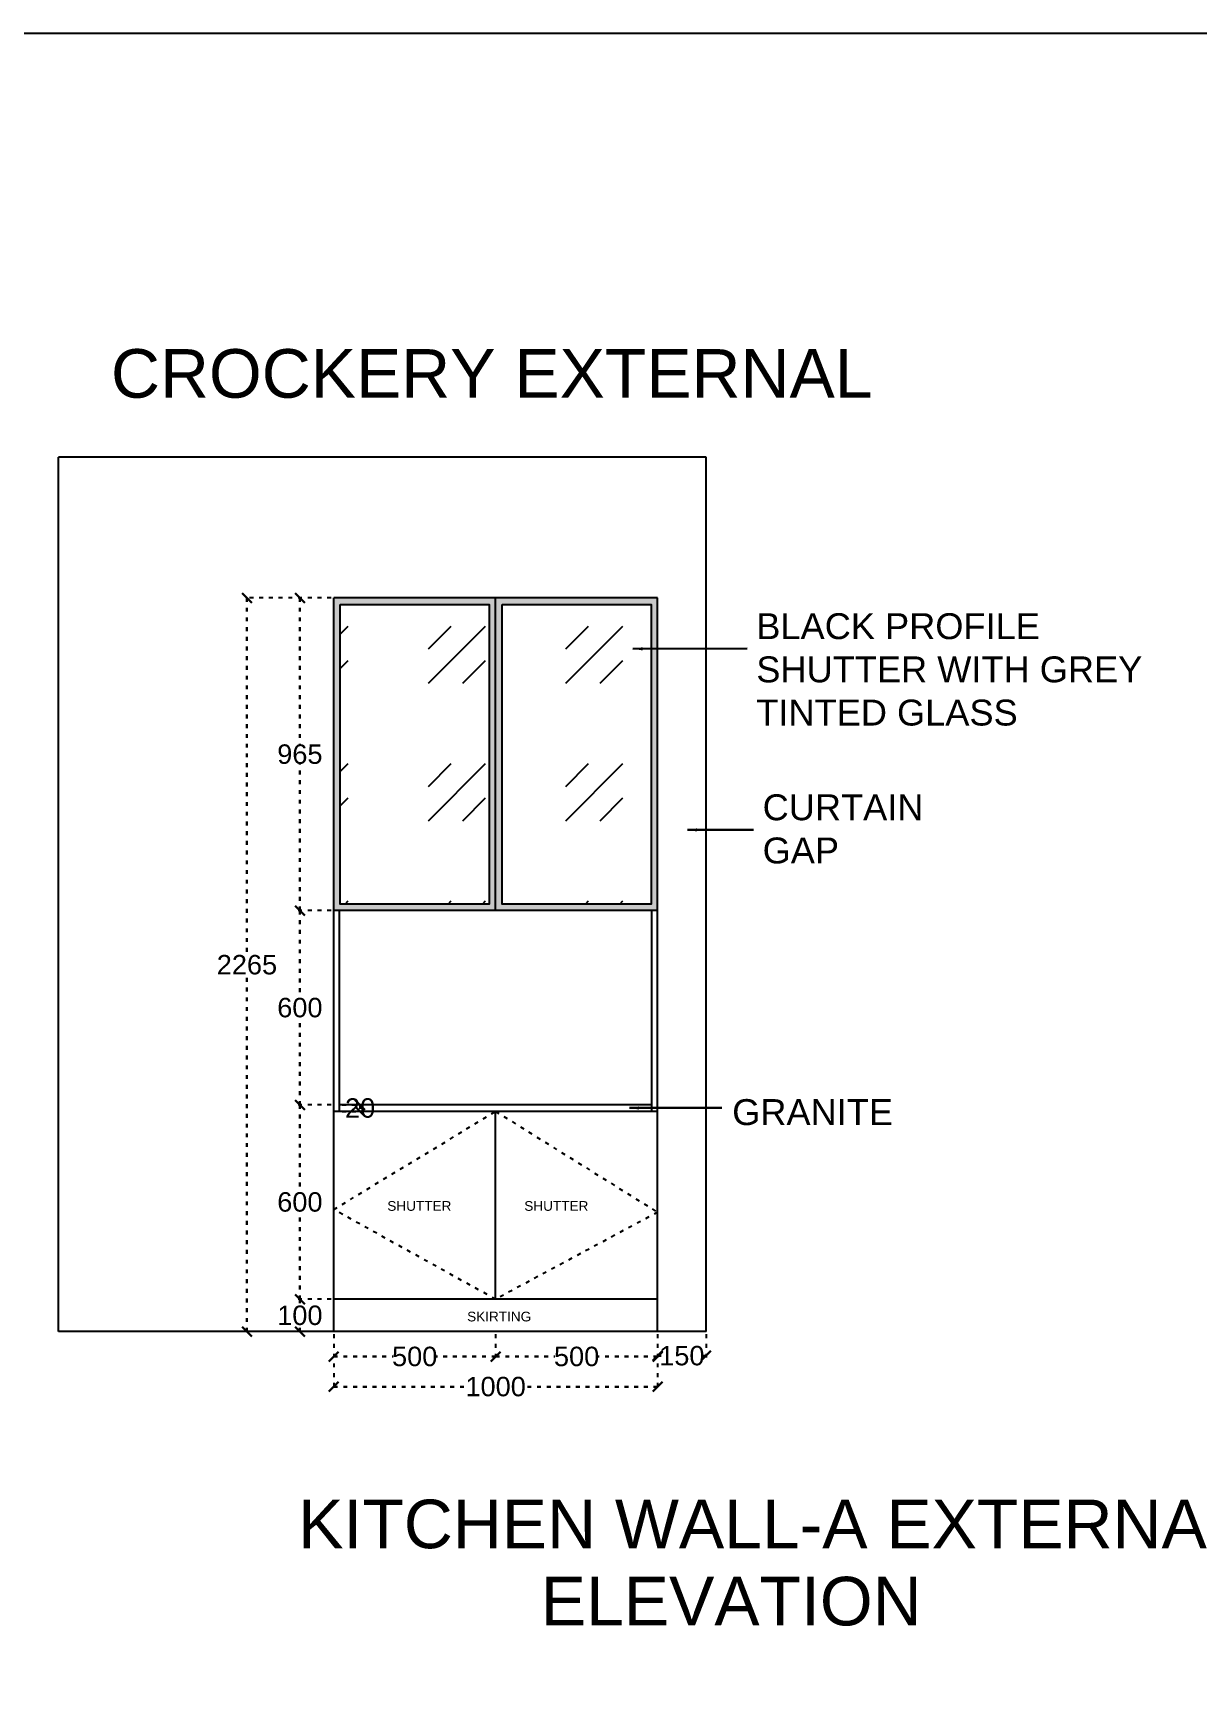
# Model space of a CAD drawing. Header units: millimetres. Extents: x 221542 to 643377, y 20779 to 241923.
# Drawn here: x 230853 to 234449, y 124157 to 129286 of the extents above; entities that cross this region are included whole.
import ezdxf

# ---------------------------------------------------------------- set-up
doc = ezdxf.new("R2010")
doc.units = ezdxf.units.MM
doc.header["$MEASUREMENT"] = 0
doc.linetypes.add('ACAD_ISO03W100', pattern=[30, 12, -18])
doc.layers.add('Walls', color=253, linetype='Continuous')
doc.layers.add('Words', color=7, linetype='Continuous')
doc.styles.get("Standard").update_dxf_attribs({"font": 'arial.ttf'})
doc.dimstyles.get("Standard").update_dxf_attribs({"dimtxt": 60, "dimasz": 30, "dimexe": 7.75, "dimexo": 8.13, "dimgap": 0.63, "dimtad": 0, "dimtih": 1, "dimtoh": 1, "dimdec": 0, "dimzin": 0, "dimtxsty": 'Standard', "dimblk": 'OBLIQUE', "dimcen": 2.25, "dimclrd": 1, "dimclre": 1, "dimclrt": 1, "dimadec": 0, "dimazin": 0, "dimtfac": 1, "dimtdec": 0, "dimtofl": 0, "dimtmove": 0, "dimatfit": 3, "dimfxl": 1, "dimtolj": 1, "dimtzin": 0, "dimlwd": 30, "dimarcsym": 0})

# ---------------------------------------------------------------- blocks, each defined once
blk = doc.blocks.new('_Oblique')
at = {"color": 0, "linetype": 'ByBlock', "lineweight": -2}
blk.add_line((-0.5, -0.5), (0.5, 0.5), dxfattribs=at)
blk = doc.blocks.new('*D25')
at = {"layer": 'Defpoints', "color": 0, "linetype": 'ACAD_ISO03W100', "transparency": 16777216}
for p in [(231676, 125978), (231780.5, 125978), (231780.5, 125378)]:
    blk.add_point(p, dxfattribs=at)
at = {"layer": 'Walls', "color": 1, "linetype": 'ACAD_ISO03W100', "lineweight": -2, "transparency": 16777216}
for p, q in [((231772.4, 125978), (231668.2, 125978)), ((231772.4, 125378), (231668.2, 125378))]:
    blk.add_line(p, q, dxfattribs=at)
at = {"layer": 'Walls', "color": 1, "linetype": 'ACAD_ISO03W100', "lineweight": 30, "transparency": 16777216}
for p, q in [((231676, 125978), (231676, 125709.3)), ((231676, 125378), (231676, 125646.8))]:
    blk.add_line(p, q, dxfattribs=at)
at = {"layer": 'Walls', "color": 1, "linetype": 'ACAD_ISO03W100', "lineweight": 30, "transparency": 16777216, "xscale": 30, "yscale": 30, "zscale": 30}
for p, rotation in [((231676, 125978), 90), ((231676, 125378), 270)]:
    blk.add_blockref('_Oblique', p, dxfattribs=dict(at, rotation=rotation))
at = {"layer": 'Walls', "color": 1, "linetype": 'ACAD_ISO03W100', "transparency": 16777216, "insert": (231676, 125678), "char_height": 60, "attachment_point": 5}
blk.add_mtext('\\A1;600', dxfattribs=at)
blk = doc.blocks.new('*D26')
at = {"layer": 'Defpoints', "color": 0, "linetype": 'ACAD_ISO03W100', "transparency": 16777216}
for p in [(231798.5, 125978), (231798.5, 125958), (231862, 125958)]:
    blk.add_point(p, dxfattribs=at)
at = {"layer": 'Walls', "color": 1, "linetype": 'ACAD_ISO03W100', "lineweight": -2, "transparency": 16777216}
for p, q in [((231806.6, 125978), (231869.8, 125978)), ((231806.6, 125958), (231869.8, 125958))]:
    blk.add_line(p, q, dxfattribs=at)
at = {"layer": 'Walls', "color": 1, "linetype": 'ACAD_ISO03W100', "lineweight": 30, "transparency": 16777216}
blk.add_line((231862, 125978), (231862, 125958), dxfattribs=at)
at = {"layer": 'Walls', "color": 1, "linetype": 'ACAD_ISO03W100', "lineweight": 30, "transparency": 16777216, "xscale": 30, "yscale": 30, "zscale": 30}
for p, rotation in [((231862, 125978), 90), ((231862, 125958), 270)]:
    blk.add_blockref('_Oblique', p, dxfattribs=dict(at, rotation=rotation))
at = {"layer": 'Walls', "color": 1, "linetype": 'ACAD_ISO03W100', "transparency": 16777216, "insert": (231862, 125968), "char_height": 60, "attachment_point": 5}
blk.add_mtext('\\A1;20', dxfattribs=at)
blk = doc.blocks.new('*D27')
at = {"layer": 'Defpoints', "color": 0, "linetype": 'ACAD_ISO03W100', "transparency": 16777216}
for p in [(231780.5, 125278), (232280.5, 125278), (232280.5, 125201)]:
    blk.add_point(p, dxfattribs=at)
at = {"layer": 'Walls', "color": 1, "linetype": 'ACAD_ISO03W100', "lineweight": -2, "transparency": 16777216}
for p, q in [((231780.5, 125269.9), (231780.5, 125193.2)), ((232280.5, 125269.9), (232280.5, 125193.2))]:
    blk.add_line(p, q, dxfattribs=at)
at = {"layer": 'Walls', "color": 1, "linetype": 'ACAD_ISO03W100', "lineweight": 30, "transparency": 16777216}
for p, q in [((231780.5, 125201), (231963.7, 125201)), ((232280.5, 125201), (232097.3, 125201))]:
    blk.add_line(p, q, dxfattribs=at)
at = {"layer": 'Walls', "color": 1, "linetype": 'ACAD_ISO03W100', "lineweight": 30, "transparency": 16777216, "xscale": 30, "yscale": 30, "zscale": 30, "rotation": 180}
blk.add_blockref('_Oblique', (231780.5, 125201), dxfattribs=at)
at = {"layer": 'Walls', "color": 1, "linetype": 'ACAD_ISO03W100', "lineweight": 30, "transparency": 16777216, "xscale": 30, "yscale": 30, "zscale": 30}
blk.add_blockref('_Oblique', (232280.5, 125201), dxfattribs=at)
at = {"layer": 'Walls', "color": 1, "linetype": 'ACAD_ISO03W100', "transparency": 16777216, "insert": (232030.5, 125201), "char_height": 60, "attachment_point": 5}
blk.add_mtext('\\A1;500', dxfattribs=at)
blk = doc.blocks.new('*D28')
at = {"layer": 'Defpoints', "color": 0, "linetype": 'ACAD_ISO03W100', "transparency": 16777216}
for p in [(232280.5, 125278), (232780.5, 125278), (232780.5, 125201)]:
    blk.add_point(p, dxfattribs=at)
at = {"layer": 'Walls', "color": 1, "linetype": 'ACAD_ISO03W100', "lineweight": -2, "transparency": 16777216}
for p, q in [((232280.5, 125269.9), (232280.5, 125193.2)), ((232780.5, 125269.9), (232780.5, 125193.2))]:
    blk.add_line(p, q, dxfattribs=at)
at = {"layer": 'Walls', "color": 1, "linetype": 'ACAD_ISO03W100', "lineweight": 30, "transparency": 16777216}
for p, q in [((232280.5, 125201), (232463.7, 125201)), ((232780.5, 125201), (232597.3, 125201))]:
    blk.add_line(p, q, dxfattribs=at)
at = {"layer": 'Walls', "color": 1, "linetype": 'ACAD_ISO03W100', "lineweight": 30, "transparency": 16777216, "xscale": 30, "yscale": 30, "zscale": 30, "rotation": 180}
blk.add_blockref('_Oblique', (232280.5, 125201), dxfattribs=at)
at = {"layer": 'Walls', "color": 1, "linetype": 'ACAD_ISO03W100', "lineweight": 30, "transparency": 16777216, "xscale": 30, "yscale": 30, "zscale": 30}
blk.add_blockref('_Oblique', (232780.5, 125201), dxfattribs=at)
at = {"layer": 'Walls', "color": 1, "linetype": 'ACAD_ISO03W100', "transparency": 16777216, "insert": (232530.5, 125201), "char_height": 60, "attachment_point": 5}
blk.add_mtext('\\A1;500', dxfattribs=at)
blk = doc.blocks.new('*D29')
at = {"layer": 'Defpoints', "color": 0, "linetype": 'ACAD_ISO03W100', "transparency": 16777216}
for p in [(232780.5, 125278), (232930.5, 125278), (232930.5, 125203.5)]:
    blk.add_point(p, dxfattribs=at)
at = {"layer": 'Walls', "color": 1, "linetype": 'ACAD_ISO03W100', "lineweight": -2, "transparency": 16777216}
for p, q in [((232780.5, 125269.9), (232780.5, 125195.8)), ((232930.5, 125269.9), (232930.5, 125195.8))]:
    blk.add_line(p, q, dxfattribs=at)
at = {"layer": 'Walls', "color": 1, "linetype": 'ACAD_ISO03W100', "lineweight": 30, "transparency": 16777216}
for p, q in [((232780.5, 125203.5), (232791.5, 125203.5)), ((232930.5, 125203.5), (232919.5, 125203.5))]:
    blk.add_line(p, q, dxfattribs=at)
at = {"layer": 'Walls', "color": 1, "linetype": 'ACAD_ISO03W100', "lineweight": 30, "transparency": 16777216, "xscale": 30, "yscale": 30, "zscale": 30, "rotation": 180}
blk.add_blockref('_Oblique', (232780.5, 125203.5), dxfattribs=at)
at = {"layer": 'Walls', "color": 1, "linetype": 'ACAD_ISO03W100', "lineweight": 30, "transparency": 16777216, "xscale": 30, "yscale": 30, "zscale": 30}
blk.add_blockref('_Oblique', (232930.5, 125203.5), dxfattribs=at)
at = {"layer": 'Walls', "color": 1, "linetype": 'ACAD_ISO03W100', "transparency": 16777216, "insert": (232855.5, 125203.5), "char_height": 60, "attachment_point": 5}
blk.add_mtext('\\A1;150', dxfattribs=at)
blk = doc.blocks.new('*D30')
at = {"layer": 'Defpoints', "color": 0, "linetype": 'ACAD_ISO03W100', "transparency": 16777216}
for p in [(231676, 126578), (231780.5, 126578), (231780.5, 125978)]:
    blk.add_point(p, dxfattribs=at)
at = {"layer": 'Walls', "color": 1, "linetype": 'ACAD_ISO03W100', "lineweight": -2, "transparency": 16777216}
for p, q in [((231772.4, 126578), (231668.3, 126578)), ((231772.4, 125978), (231668.3, 125978))]:
    blk.add_line(p, q, dxfattribs=at)
at = {"layer": 'Walls', "color": 1, "linetype": 'ACAD_ISO03W100', "lineweight": 30, "transparency": 16777216}
for p, q in [((231676, 126578), (231676, 126309.3)), ((231676, 125978), (231676, 126246.8))]:
    blk.add_line(p, q, dxfattribs=at)
at = {"layer": 'Walls', "color": 1, "linetype": 'ACAD_ISO03W100', "lineweight": 30, "transparency": 16777216, "xscale": 30, "yscale": 30, "zscale": 30}
for p, rotation in [((231676, 126578), 90), ((231676, 125978), 270)]:
    blk.add_blockref('_Oblique', p, dxfattribs=dict(at, rotation=rotation))
at = {"layer": 'Walls', "color": 1, "linetype": 'ACAD_ISO03W100', "transparency": 16777216, "insert": (231676, 126278), "char_height": 60, "attachment_point": 5}
blk.add_mtext('\\A1;600', dxfattribs=at)
blk = doc.blocks.new('*D31')
at = {"layer": 'Defpoints', "color": 0, "linetype": 'ACAD_ISO03W100', "transparency": 16777216}
for p in [(231676, 127543), (231780.5, 127543), (231780.5, 126578)]:
    blk.add_point(p, dxfattribs=at)
at = {"layer": 'Walls', "color": 1, "linetype": 'ACAD_ISO03W100', "lineweight": -2, "transparency": 16777216}
for p, q in [((231772.4, 127543), (231668.3, 127543)), ((231772.4, 126578), (231668.3, 126578))]:
    blk.add_line(p, q, dxfattribs=at)
at = {"layer": 'Walls', "color": 1, "linetype": 'ACAD_ISO03W100', "lineweight": 30, "transparency": 16777216}
for p, q in [((231676, 127543), (231676, 127091.8)), ((231676, 126578), (231676, 127029.3))]:
    blk.add_line(p, q, dxfattribs=at)
at = {"layer": 'Walls', "color": 1, "linetype": 'ACAD_ISO03W100', "lineweight": 30, "transparency": 16777216, "xscale": 30, "yscale": 30, "zscale": 30}
for p, rotation in [((231676, 127543), 90), ((231676, 126578), 270)]:
    blk.add_blockref('_Oblique', p, dxfattribs=dict(at, rotation=rotation))
at = {"layer": 'Walls', "color": 1, "linetype": 'ACAD_ISO03W100', "transparency": 16777216, "insert": (231676, 127060.5), "char_height": 60, "attachment_point": 5}
blk.add_mtext('\\A1;965', dxfattribs=at)
blk = doc.blocks.new('*D32')
at = {"layer": 'Defpoints', "color": 0, "linetype": 'ACAD_ISO03W100', "transparency": 16777216}
for p in [(231780.5, 127543), (231512.5, 125278), (231780.5, 125278)]:
    blk.add_point(p, dxfattribs=at)
at = {"layer": 'Walls', "color": 1, "linetype": 'ACAD_ISO03W100', "lineweight": -2, "transparency": 16777216}
for p, q in [((231772.4, 127543), (231504.8, 127543)), ((231772.4, 125278), (231504.8, 125278))]:
    blk.add_line(p, q, dxfattribs=at)
at = {"layer": 'Walls', "color": 1, "linetype": 'ACAD_ISO03W100', "lineweight": 30, "transparency": 16777216}
for p, q in [((231512.5, 127543), (231512.5, 126441.8)), ((231512.5, 125278), (231512.5, 126379.3))]:
    blk.add_line(p, q, dxfattribs=at)
at = {"layer": 'Walls', "color": 1, "linetype": 'ACAD_ISO03W100', "lineweight": 30, "transparency": 16777216, "xscale": 30, "yscale": 30, "zscale": 30}
for p, rotation in [((231512.5, 127543), 90), ((231512.5, 125278), 270)]:
    blk.add_blockref('_Oblique', p, dxfattribs=dict(at, rotation=rotation))
at = {"layer": 'Walls', "color": 1, "linetype": 'ACAD_ISO03W100', "transparency": 16777216, "insert": (231512.5, 126410.5), "char_height": 60, "attachment_point": 5}
blk.add_mtext('\\A1;2265', dxfattribs=at)
blk = doc.blocks.new('*D33')
at = {"layer": 'Defpoints', "color": 0, "linetype": 'ACAD_ISO03W100', "transparency": 16777216}
for p in [(231780.5, 125378), (231676, 125278), (231780.5, 125278)]:
    blk.add_point(p, dxfattribs=at)
at = {"layer": 'Walls', "color": 1, "linetype": 'ACAD_ISO03W100', "lineweight": -2, "transparency": 16777216}
for p, q in [((231772.4, 125378), (231668.3, 125378)), ((231772.4, 125278), (231668.3, 125278))]:
    blk.add_line(p, q, dxfattribs=at)
at = {"layer": 'Walls', "color": 1, "linetype": 'ACAD_ISO03W100', "lineweight": 30, "transparency": 16777216}
for p, q in [((231676, 125378), (231676, 125359.3)), ((231676, 125278), (231676, 125296.8))]:
    blk.add_line(p, q, dxfattribs=at)
at = {"layer": 'Walls', "color": 1, "linetype": 'ACAD_ISO03W100', "lineweight": 30, "transparency": 16777216, "xscale": 30, "yscale": 30, "zscale": 30}
for p, rotation in [((231676, 125378), 90), ((231676, 125278), 270)]:
    blk.add_blockref('_Oblique', p, dxfattribs=dict(at, rotation=rotation))
at = {"layer": 'Walls', "color": 1, "linetype": 'ACAD_ISO03W100', "transparency": 16777216, "insert": (231676, 125328), "char_height": 60, "attachment_point": 5}
blk.add_mtext('\\A1;100', dxfattribs=at)
blk = doc.blocks.new('*D34')
at = {"layer": 'Defpoints', "color": 0, "linetype": 'ACAD_ISO03W100', "transparency": 16777216}
for p in [(231780.5, 125278), (232780.5, 125278), (232780.5, 125108)]:
    blk.add_point(p, dxfattribs=at)
at = {"layer": 'Walls', "color": 1, "linetype": 'ACAD_ISO03W100', "lineweight": -2, "transparency": 16777216}
for p, q in [((231780.5, 125269.9), (231780.5, 125100.2)), ((232780.5, 125269.9), (232780.5, 125100.2))]:
    blk.add_line(p, q, dxfattribs=at)
at = {"layer": 'Walls', "color": 1, "linetype": 'ACAD_ISO03W100', "lineweight": 30, "transparency": 16777216}
for p, q in [((231780.5, 125108), (232193.2, 125108)), ((232780.5, 125108), (232367.8, 125108))]:
    blk.add_line(p, q, dxfattribs=at)
at = {"layer": 'Walls', "color": 1, "linetype": 'ACAD_ISO03W100', "lineweight": 30, "transparency": 16777216, "xscale": 30, "yscale": 30, "zscale": 30, "rotation": 180}
blk.add_blockref('_Oblique', (231780.5, 125108), dxfattribs=at)
at = {"layer": 'Walls', "color": 1, "linetype": 'ACAD_ISO03W100', "lineweight": 30, "transparency": 16777216, "xscale": 30, "yscale": 30, "zscale": 30}
blk.add_blockref('_Oblique', (232780.5, 125108), dxfattribs=at)
at = {"layer": 'Walls', "color": 1, "linetype": 'ACAD_ISO03W100', "transparency": 16777216, "insert": (232280.5, 125108), "char_height": 60, "attachment_point": 5}
blk.add_mtext('\\A1;1000', dxfattribs=at)

msp = doc.modelspace()

# ---------------------------------------------------------------- hatches: boundary and pattern name
at = {"layer": 'Walls', "true_color": 0x000000}
h = msp.add_hatch(color=18, dxfattribs=at)
h.dxf.hatch_style = 1
h.paths.add_polyline_path([(232280.5, 127543), (231780.5, 127543), (231780.5, 126578), (232280.5, 126578)])
h.paths.add_polyline_path([(232260.5, 127523), (232260.5, 126598), (231800.5, 126598), (231800.5, 127523)], flags=16)
h.paths.add_polyline_path([(232780.5, 127543), (232280.5, 127543), (232280.5, 126578), (232780.5, 126578)])
h.paths.add_polyline_path([(232760.5, 127523), (232760.5, 126598), (232300.5, 126598), (232300.5, 127523)], flags=16)
at = {"layer": 'Walls', "true_color": 0xadddf7}
h = msp.add_hatch(dxfattribs=at)
h.set_pattern_fill('GOST_GLASS', color=141, scale=50)
h.set_pattern_definition([(45, (0, 0), (424.26407, 0), [250, -350]), (45, (106.07, 0), (424.26407, 0), [100, -500]), (45, (0, 106.07), (424.26407, 0), [100, -500])])
h.paths.add_polyline_path([(232260.5, 127523), (231800.5, 127523), (231800.5, 126598), (232260.5, 126598)])
h.paths.add_polyline_path([(232760.5, 127523), (232300.5, 127523), (232300.5, 126598), (232760.5, 126598)])

# ---------------------------------------------------------------- linework, layer by layer
at = {"layer": 'Walls', "color": 18, "true_color": 0x000000}
for p, q in [((230930.5, 125278), (230930.5, 127978)), ((232930.5, 127978), (230930.5, 127978)), ((232930.5, 125278), (232930.5, 127978)), ((231780.5, 125278), (231780.5, 127543)), ((232780.5, 127543), (231780.5, 127543)), ((232280.5, 126578), (232280.5, 127543)), ((232780.5, 125278), (232780.5, 127543)), ((232780.5, 126578), (231780.5, 126578)), ((231798.5, 125958), (231798.5, 126578)), ((232762.5, 125958), (232762.5, 126578)), ((232780.5, 125958), (231780.5, 125958)), ((232762.5, 125978), (231798.5, 125978)), ((232280.5, 125378), (232280.5, 125958)), ((232780.5, 125378), (231780.5, 125378)), ((232930.5, 125278), (230930.5, 125278))]:
    msp.add_line(p, q, dxfattribs=at)
for points in [[(221541.5, 129286.5), (264020, 129286.5), (264020, 105454.5), (221541.5, 105454.5)], [(231800.5, 127523), (232260.5, 127523), (232260.5, 126598), (231800.5, 126598)], [(232300.5, 127523), (232760.5, 127523), (232760.5, 126598), (232300.5, 126598)]]:
    msp.add_lwpolyline(points, close=True, dxfattribs=at)
at = {"layer": 'Walls', "color": 252, "linetype": 'ACAD_ISO03W100', "true_color": 0x939598}
msp.add_lwpolyline([(232280.5, 125958), (232780.5, 125646.5), (232280.5, 125378), (231780.5, 125655), (232280.5, 125958)], dxfattribs=at)

# ---------------------------------------------------------------- texts
at = {"color": 18, "true_color": 0x000000, "char_height": 30, "attachment_point": 1}
for s, insert in [('SHUTTER', (231946, 125681)), ('SHUTTER', (232369, 125681)), ('SKIRTING', (232192.5, 125339.5))]:
    msp.add_mtext_dynamic_manual_height_columns(s, width=2764.543, gutter_width=1, heights=[238.1], dxfattribs=dict(at, insert=insert))
at = {"layer": 'Walls', "color": 5, "char_height": 150, "attachment_point": 1}
for s, width, insert in [('{\\C240;\\c2367469;CROCKERY EXTERNAL}', 2480.873, (231092.6, 128311.2)), ('{\\C240;\\c2367469;KITCHEN WALL-A EXTERNAL}', 3173.521, (231671, 124759.3)), ('{\\C240;\\c2367469;ELEVATION}', 1168.966, (232420.1, 124521))]:
    msp.add_mtext_dynamic_manual_height_columns(s, width=width, gutter_width=472.4, heights=[368.1], dxfattribs=dict(at, insert=insert))
at = {"layer": 'Words', "color": 0, "char_height": 80, "attachment_point": 1}
for s, width, insert in [('BLACK PROFILE SHUTTER WITH GREY TINTED GLASS', 1316.767, (233085.5, 127495.9)), ('CURTAIN GAP', 662.048, (233105, 126936.8)), ('GRANITE', 662.048, (233011, 125995.7))]:
    msp.add_mtext_dynamic_manual_height_columns(s, width=width, gutter_width=866.4, heights=[440.1], dxfattribs=dict(at, insert=insert))

# ---------------------------------------------------------------- dimensions: what is measured, and where the dimension line sits
at = {"layer": 'Walls', "color": 18, "linetype": 'ACAD_ISO03W100', "true_color": 0x000000}
for base, p1, p2, picture, middle in [((231512.5, 125278), (231780.5, 127543), (231780.5, 125278), '*D32', (231512.5, 126410.5)), ((231676, 127543), (231780.5, 126578), (231780.5, 127543), '*D31', (231676, 127060.5)), ((231676, 126578), (231780.5, 125978), (231780.5, 126578), '*D30', (231676, 126278)), ((231676, 125278), (231780.5, 125378), (231780.5, 125278), '*D33', (231676, 125328))]:
    dim = msp.add_linear_dim(base=base, p1=p1, p2=p2, angle=90, dimstyle='Standard', dxfattribs=at)
    dim.commit()
    dim.dimension.update_dxf_attribs({"geometry": picture, "text_midpoint": middle})
for base, p1, p2, picture, middle in [((231676, 125978), (231780.5, 125378), (231780.5, 125978), '*D25', (231676, 125678)), ((231862, 125958), (231798.5, 125978), (231798.5, 125958), '*D26', (231862, 125968))]:
    dim = msp.add_linear_dim(base=base, p1=p1, p2=p2, angle=90, dimstyle='Standard', dxfattribs=at)
    dim.commit()
    dim.dimension.update_dxf_attribs({"geometry": picture, "text_midpoint": middle, "dimtype": 160})
for base, p1, p2, picture, middle in [((232280.5, 125201), (231780.5, 125278), (232280.5, 125278), '*D27', (232030.5, 125201)), ((232780.5, 125201), (232280.5, 125278), (232780.5, 125278), '*D28', (232530.5, 125201)), ((232930.5, 125203.5), (232780.5, 125278), (232930.5, 125278), '*D29', (232855.5, 125203.5))]:
    dim = msp.add_linear_dim(base=base, p1=p1, p2=p2, dimstyle='Standard', dxfattribs=at)
    dim.commit()
    dim.dimension.update_dxf_attribs({"geometry": picture, "text_midpoint": middle})
at = {"layer": 'Walls', "color": 240, "linetype": 'ACAD_ISO03W100', "true_color": 0xed1f24}
dim = msp.add_linear_dim(base=(232780.5, 125108), p1=(231780.5, 125278), p2=(232780.5, 125278), dimstyle='Standard', dxfattribs=at)
dim.commit()
dim.dimension.update_dxf_attribs({"geometry": '*D34', "text_midpoint": (232280.5, 125108)})

# ---------------------------------------------------------------- leaders
at = {"layer": 'Walls', "color": 252, "linetype": 'ByBlock', "true_color": 0x939598}
for points in [[(232704.5, 127385.9), (233057.5, 127386.7)], [(232872.5, 126826.8), (233077, 126827.6)], [(232693.5, 125968.4), (232979, 125969.2)]]:
    msp.add_leader(points, dimstyle='Standard', override={"dimgap": 0.63, "dimtad": 0}, dxfattribs=at)

doc.saveas('drawing.dxf')
